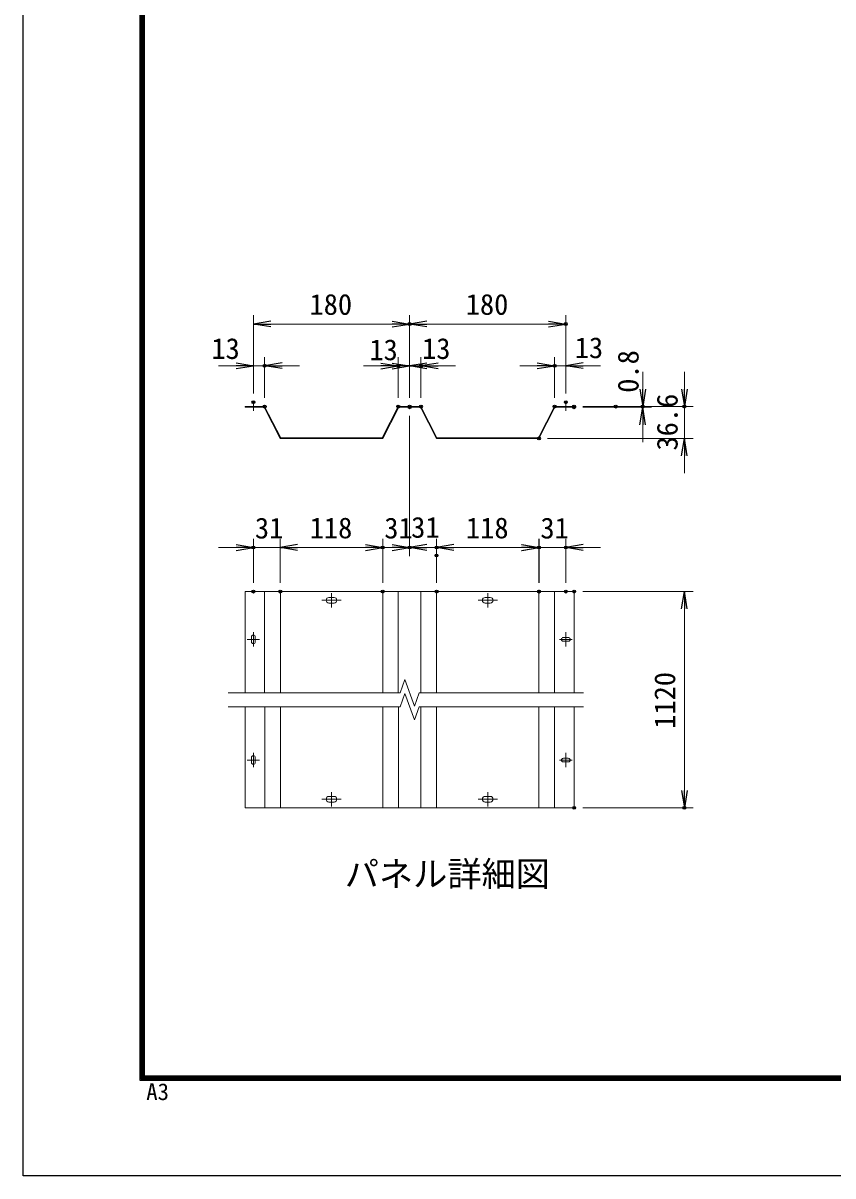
# Model space of a CAD drawing. Units: millimetres, scale not verified. Extents: x -6300 to 6300, y -4455 to 4455.
# Drawn here: x -6300 to -3501, y -4455 to -473 of the extents above; entities that cross this region are included whole.
import ezdxf
from ezdxf.enums import TextEntityAlignment as Align

# ---------------------------------------------------------------- set-up
doc = ezdxf.new("R2010")
doc.units = ezdxf.units.MM
doc.header["$LTSCALE"] = 20
doc.header["$PDMODE"] = 32
doc.header["$PDSIZE"] = 10
doc.linetypes.add('USER1', pattern=[50.8, 31.75, -6.35, 6.35, -6.35])
for name, color, linetype, lineweight in [('0-0_D-BMK', 2, 'USER1', 13), ('0-5_0', 7, 'Continuous', 25), ('0-6_D-STR-DIM', 7, 'Continuous', 13), ('0-9_D-TTL-TXT', 7, 'Continuous', 25), ('0-A_D-TTL', 7, 'Continuous', 25)]:
    doc.layers.add(name, color=color, linetype=linetype, lineweight=lineweight)
doc.layers.add('0-7_Defpoints', color=8, linetype='Continuous')
doc.styles.add('ＭＳ ゴシック', font='')
doc.styles.get('ＭＳ ゴシック').set_extended_font_data('MS Gothic')

# ---------------------------------------------------------------- blocks, each defined once
blk = doc.blocks.new('_Open')
at = {"layer": '0-5_0'}
blk.add_line((-20, 3.333), (0, 0), dxfattribs=at)
blk.add_lwpolyline([(-20, -3.333), (0, 0), (-20, 0)], dxfattribs=at)

msp = doc.modelspace()

# ---------------------------------------------------------------- linework, layer by layer
at = {"layer": '0-0_D-BMK'}
for p, q in [((-5503.88, -1782.6), (-5503.88, -1812.6)), ((-4423.88, -1782.6), (-4423.88, -1812.6)), ((-5267.48, -2466.64), (-5200.28, -2466.64)), ((-5233.88, -2441.89), (-5233.88, -2491.39)), ((-4660.28, -2466.64), (-4727.48, -2466.64)), ((-4693.88, -2441.89), (-4693.88, -2491.39)), ((-5503.88, -2576.89), (-5503.88, -2626.39)), ((-4423.88, -2576.89), (-4423.88, -2626.39)), ((-5482.43, -2601.64), (-5525.33, -2601.64)), ((-4402.43, -2601.64), (-4445.33, -2601.64)), ((-5482.43, -3018.64), (-5525.33, -3018.64)), ((-5503.88, -2993.89), (-5503.88, -3043.39)), ((-4402.43, -3018.64), (-4445.33, -3018.64)), ((-4423.88, -2993.89), (-4423.88, -3043.39)), ((-5233.88, -3178.39), (-5233.88, -3128.89)), ((-4693.88, -3178.39), (-4693.88, -3128.89)), ((-5267.48, -3153.64), (-5200.28, -3153.64)), ((-4660.28, -3153.64), (-4727.48, -3153.64))]:
    msp.add_line(p, q, dxfattribs=at)
at = {"layer": '0-6_D-STR-DIM'}
for p, q in [((-5503.88, -1752.6), (-5503.88, -1482.27)), ((-5443.88, -1512.27), (-5023.88, -1512.27)), ((-4963.89, -1767.6), (-4963.89, -1482.27)), ((-4963.88, -1767.6), (-4963.88, -1482.27)), ((-4903.89, -1512.27), (-4483.88, -1512.27)), ((-4423.88, -1752.6), (-4423.88, -1482.27)), ((-5503.88, -1752.6), (-5503.88, -1626.36)), ((-5464.88, -1767.6), (-5464.88, -1626.36)), ((-5002.89, -1767.6), (-5002.89, -1627.12)), ((-4963.89, -1767.6), (-4963.89, -1627.12)), ((-4963.89, -1767.6), (-4963.89, -1627.12)), ((-4924.88, -1767.6), (-4924.88, -1627.12)), ((-4462.88, -1767.6), (-4462.88, -1626.36)), ((-4423.88, -1752.6), (-4423.88, -1626.36)), ((-5563.88, -1656.36), (-5623.88, -1656.36)), ((-5503.88, -1656.36), (-5464.88, -1656.36)), ((-5404.88, -1656.36), (-5344.88, -1656.36)), ((-5062.89, -1657.12), (-5122.89, -1657.12)), ((-5023.89, -1657.12), (-5083.89, -1657.12)), ((-4963.89, -1657.12), (-5002.89, -1657.12)), ((-4963.89, -1657.12), (-4924.88, -1657.12)), ((-4903.89, -1657.12), (-4843.89, -1657.12)), ((-4864.88, -1657.12), (-4804.88, -1657.12)), ((-4522.88, -1656.36), (-4582.88, -1656.36)), ((-4423.88, -1656.36), (-4462.88, -1656.36)), ((-4363.88, -1656.36), (-4303.88, -1656.36)), ((-4158.19, -1737.6), (-4158.19, -1677.6)), ((-4014.19, -1737.6), (-4014.19, -1677.6)), ((-5464.88, -1797.6), (-5532.38, -1797.6)), ((-5532.38, -1800), (-5532.38, -1797.6)), ((-5466.37, -1800), (-5532.38, -1800)), ((-5466.37, -1800), (-5410.88, -1907.4)), ((-5464.88, -1797.6), (-5409.4, -1905)), ((-5002.88, -1797.6), (-5058.37, -1905)), ((-5001.4, -1800), (-5056.88, -1907.4)), ((-4924.88, -1797.6), (-5002.88, -1797.6)), ((-4926.37, -1800), (-5001.4, -1800)), ((-4963.88, -1830), (-4963.88, -2314.36)), ((-4963.88, -1830), (-4963.88, -2314.36)), ((-4926.37, -1800), (-4870.88, -1907.4)), ((-4924.88, -1797.6), (-4869.4, -1905)), ((-4462.88, -1797.6), (-4518.37, -1905)), ((-4461.4, -1800), (-4516.88, -1907.4)), ((-4395.38, -1797.6), (-4462.88, -1797.6)), ((-4462.88, -1797.6), (-4395.38, -1797.6)), ((-4395.38, -1800), (-4461.4, -1800)), ((-4365.38, -1797.6), (-4128.19, -1797.6)), ((-4365.38, -1800), (-4128.19, -1800)), ((-4221.38, -1797.6), (-3984.19, -1797.6)), ((-4158.19, -1800), (-4158.19, -1797.6)), ((-4014.19, -1907.4), (-4014.19, -1797.6)), ((-4158.19, -1860), (-4158.19, -1920)), ((-5056.88, -1907.4), (-5410.88, -1907.4)), ((-5058.37, -1905), (-5409.4, -1905)), ((-4516.88, -1907.4), (-4870.88, -1907.4)), ((-4518.37, -1905), (-4869.4, -1905)), ((-4486.88, -1907.4), (-3984.19, -1907.4)), ((-4014.19, -1967.4), (-4014.19, -2027.4)), ((-5503.88, -2406.64), (-5503.88, -2254.36)), ((-5410.83, -2406.64), (-5410.83, -2254.36)), ((-5410.83, -2406.64), (-5410.83, -2254.36)), ((-5056.69, -2406.64), (-5056.69, -2254.36)), ((-5056.69, -2406.64), (-5056.69, -2254.36)), ((-4870.83, -2281.72), (-4870.83, -2254.36)), ((-4870.69, -2406.64), (-4870.69, -2254.36)), ((-4516.94, -2406.64), (-4516.94, -2254.36)), ((-4516.55, -2406.64), (-4516.55, -2254.36)), ((-4423.88, -2406.64), (-4423.88, -2254.36)), ((-5563.88, -2284.36), (-5623.88, -2284.36)), ((-5410.83, -2284.36), (-5503.88, -2284.36)), ((-5350.83, -2284.36), (-5290.83, -2284.36)), ((-5350.83, -2284.36), (-5116.69, -2284.36)), ((-5116.69, -2284.36), (-5176.69, -2284.36)), ((-5023.88, -2284.36), (-5083.88, -2284.36)), ((-5056.69, -2284.36), (-4963.88, -2284.36)), ((-4963.88, -2284.36), (-4870.69, -2284.36)), ((-4903.88, -2284.36), (-4843.88, -2284.36)), ((-4810.83, -2284.36), (-4576.55, -2284.36)), ((-4810.69, -2284.36), (-4750.69, -2284.36)), ((-4576.94, -2284.36), (-4636.94, -2284.36)), ((-4516.94, -2284.36), (-4423.88, -2284.36)), ((-4363.88, -2284.36), (-4303.88, -2284.36)), ((-5532.38, -2436.64), (-5532.38, -2786.14)), ((-4395.38, -2436.64), (-5532.38, -2436.64)), ((-5464.88, -2436.64), (-5464.88, -2786.14)), ((-5410.69, -2436.64), (-5410.69, -2786.14)), ((-5242.73, -2456.89), (-5225.03, -2456.89)), ((-5056.88, -2436.64), (-5056.88, -2786.14)), ((-5002.88, -2436.64), (-5002.88, -2786.14)), ((-4924.88, -2436.64), (-4924.88, -2786.14)), ((-4870.88, -2436.64), (-4870.88, -2786.14)), ((-4685.03, -2456.89), (-4702.73, -2456.89)), ((-4516.88, -2436.64), (-4516.88, -2786.14)), ((-4462.88, -2436.64), (-4462.88, -2786.14)), ((-4395.38, -2436.64), (-4395.38, -2786.14)), ((-4365.19, -2436.64), (-3984.19, -2436.64)), ((-5242.73, -2476.39), (-5225.03, -2476.39)), ((-4685.03, -2476.39), (-4702.73, -2476.39)), ((-4014.19, -2496.64), (-4014.19, -3123.64)), ((-5510.33, -2610.19), (-5510.33, -2593.09)), ((-5497.43, -2610.19), (-5497.43, -2593.09)), ((-4432.43, -2595.19), (-4415.33, -2595.19)), ((-4432.43, -2608.09), (-4415.33, -2608.09)), ((-4996.78, -2786.29), (-4980.21, -2740.75)), ((-4947.06, -2831.82), (-4980.21, -2740.75)), ((-5591.12, -2786.14), (-4996.73, -2786.14)), ((-4930.49, -2786.29), (-4947.06, -2831.82)), ((-4930.44, -2786.14), (-4362.85, -2786.14)), ((-4996.78, -2834.29), (-4980.21, -2788.75)), ((-4947.06, -2879.82), (-4980.21, -2788.75)), ((-5591.12, -2834.14), (-4996.73, -2834.14)), ((-5532.19, -2834.14), (-5532.19, -3183.64)), ((-5464.69, -2834.14), (-5464.69, -3183.64)), ((-5410.69, -2834.14), (-5410.69, -3183.64)), ((-5056.69, -2834.14), (-5056.69, -3183.64)), ((-5002.69, -2834.14), (-5002.69, -3183.64)), ((-4930.49, -2834.29), (-4947.06, -2879.82)), ((-4930.44, -2834.14), (-4362.85, -2834.14)), ((-4924.69, -2834.14), (-4924.69, -3183.64)), ((-4870.69, -2834.14), (-4870.69, -3183.64)), ((-4516.69, -2834.14), (-4516.69, -3183.64)), ((-4462.69, -2834.14), (-4462.69, -3183.64)), ((-4395.19, -2834.14), (-4395.19, -3183.64)), ((-5510.33, -3010.09), (-5510.33, -3027.19)), ((-5497.43, -3010.09), (-5497.43, -3027.19)), ((-4432.43, -3012.19), (-4415.33, -3012.19)), ((-4432.43, -3025.09), (-4415.33, -3025.09)), ((-5242.73, -3143.89), (-5225.03, -3143.89)), ((-4685.03, -3143.89), (-4702.73, -3143.89)), ((-4395.19, -3183.64), (-5532.19, -3183.64)), ((-5242.73, -3163.39), (-5225.03, -3163.39)), ((-4685.03, -3163.39), (-4702.73, -3163.39)), ((-4365.19, -3183.64), (-3984.19, -3183.64))]:
    msp.add_line(p, q, dxfattribs=at)
msp.add_lwpolyline([(-4461.4, -1800), (-4395.38, -1800), (-4395.38, -1797.6)], dxfattribs=at)
for centre, radius, start, end in [((-5242.73, -2466.64), 9.75, 90, 270), ((-5225.03, -2466.64), 9.75, 270, 90), ((-4702.73, -2466.64), 9.75, 90, 270), ((-4685.03, -2466.64), 9.75, 270, 90), ((-5503.88, -2593.09), 6.45, 0, 180), ((-5503.88, -2610.19), 6.45, 180, 0), ((-4432.43, -2601.64), 6.45, 90, 270), ((-4415.33, -2601.64), 6.45, 270, 90), ((-5503.88, -3010.09), 6.45, 0, 180), ((-4432.43, -3018.64), 6.45, 90, 270), ((-4415.33, -3018.64), 6.45, 270, 90), ((-5503.88, -3027.19), 6.45, 180, 0), ((-5242.73, -3153.64), 9.75, 90, 270), ((-5225.03, -3153.64), 9.75, 270, 90), ((-4702.73, -3153.64), 9.75, 90, 270), ((-4685.03, -3153.64), 9.75, 270, 90)]:
    msp.add_arc(centre, radius, start, end, dxfattribs=at)
at = {"layer": '0-7_Defpoints'}
for p in [(-4963.88, -1512.27), (-4423.88, -1512.27), (-5464.88, -1656.36), (-5002.89, -1657.12), (-4924.88, -1657.12), (-4462.88, -1656.36), (-5503.88, -1782.6), (-5503.88, -1782.6), (-4423.88, -1782.6), (-4423.88, -1782.6), (-5464.88, -1797.6), (-5002.89, -1797.6), (-4963.89, -1797.6), (-4963.88, -1797.6), (-4963.88, -1800), (-4924.88, -1797.6), (-4462.88, -1797.6), (-4395.38, -1797.6), (-4395.38, -1800), (-4251.38, -1797.6), (-4158.19, -1797.6), (-4014.19, -1797.6), (-4516.88, -1907.4), (-5503.88, -2284.36), (-5056.69, -2284.36), (-4963.88, -2284.36), (-4870.83, -2311.72), (-4870.69, -2284.36), (-4516.55, -2284.36), (-4423.88, -2284.36), (-5503.88, -2436.64), (-5410.83, -2436.64), (-5056.69, -2436.64), (-4870.69, -2436.64), (-4516.94, -2436.64), (-4516.55, -2436.64), (-4423.88, -2436.64), (-4395.19, -2436.64), (-4395.19, -3183.64), (-4014.19, -3183.64)]:
    msp.add_point(p, dxfattribs=at)
at = {"layer": '0-A_D-TTL', "color": 2}
msp.add_lwpolyline([(-6300, 4455), (6300, 4455), (6300, -4455), (-6300, -4455)], close=True, dxfattribs=at)
at = {"layer": '0-A_D-TTL'}
for points in [[(-5895, 4125), (5895, 4125), (5895, -4125), (-5895, -4125)], [(-5891.25, 4121.25), (5891.25, 4121.25), (5891.25, -4121.25), (-5891.25, -4121.25)], [(-5887.5, 4117.5), (5887.5, 4117.5), (5887.5, -4117.5), (-5887.5, -4117.5)], [(-5883.75, 4113.75), (5883.75, 4113.75), (5883.75, -4113.75), (-5883.75, -4113.75)], [(-5880, 4110), (5880, 4110), (5880, -4110), (-5880, -4110)]]:
    msp.add_lwpolyline(points, close=True, dxfattribs=at)

# ---------------------------------------------------------------- block references
at = {"layer": '0-6_D-STR-DIM', "xscale": 3, "yscale": 3}
for p, rotation in [((-5503.88, -1512.27), 180), ((-4963.89, -1512.27), 180), ((-5464.88, -1656.36), 180), ((-4963.89, -1657.12), 180), ((-4924.88, -1657.12), 180), ((-4423.88, -1656.36), 180), ((-4158.19, -1797.6), 270), ((-4014.19, -1797.6), 270), ((-4158.19, -1800), 90), ((-4014.19, -1907.4), 90), ((-5410.83, -2284.36), 180), ((-5410.83, -2284.36), 180), ((-4963.88, -2284.36), 180), ((-4870.83, -2284.36), 180), ((-4870.69, -2284.36), 180), ((-4423.88, -2284.36), 180), ((-4014.19, -2436.64), 90), ((-4014.19, -3183.64), 270)]:
    msp.add_blockref('_Open', p, dxfattribs=dict(at, rotation=rotation))
for p in [(-4963.88, -1512.27), (-4423.88, -1512.27), (-5503.88, -1656.36), (-5002.89, -1657.12), (-4963.89, -1657.12), (-4462.88, -1656.36), (-5503.88, -2284.36), (-5056.69, -2284.36), (-5056.69, -2284.36), (-4963.88, -2284.36), (-4516.94, -2284.36), (-4516.55, -2284.36)]:
    msp.add_blockref('_Open', p, dxfattribs=at)

# ---------------------------------------------------------------- texts
at = {"layer": '0-6_D-STR-DIM', "style": 'ＭＳ ゴシック'}
for s, p in [('180', (-5309.86, -1502.15)), ('180', (-4769.86, -1502.15)), ('13', (-5649.1, -1654.72)), ('13', (-5102.99, -1658.94)), ('13', (-4920.79, -1654.71)), ('13', (-4393.11, -1651.87)), ('31', (-5498.58, -2274.8)), ('118', (-5309.17, -2274.24)), ('31', (-5051.44, -2274.73)), ('31', (-4958.58, -2272.28)), ('118', (-4769.1, -2274.24)), ('31', (-4511.83, -2274.8))]:
    msp.add_text(s, height=72.14, dxfattribs=at).set_placement(p, align=Align.BOTTOM_LEFT)
for s, p in [('0.8', (-4150.91, -1749.79)), ('36.6', (-4015.91, -1949.4)), ('1120', (-4024.31, -2910.49))]:
    msp.add_text(s, height=72.14, rotation=90, dxfattribs=at).set_placement(p, align=Align.BOTTOM_LEFT)
at = {"layer": '0-9_D-TTL-TXT', "style": 'ＭＳ ゴシック'}
msp.add_text('パネル詳細図', height=86.66, dxfattribs=at).set_placement((-5188.05, -3481.02), align=Align.BOTTOM_LEFT)
at = {"layer": '0-A_D-TTL', "style": 'ＭＳ ゴシック'}
msp.add_text('A3', height=57.77, dxfattribs=at).set_placement((-5874.13, -4210.22), align=Align.BOTTOM_LEFT)

doc.saveas('drawing.dxf')
